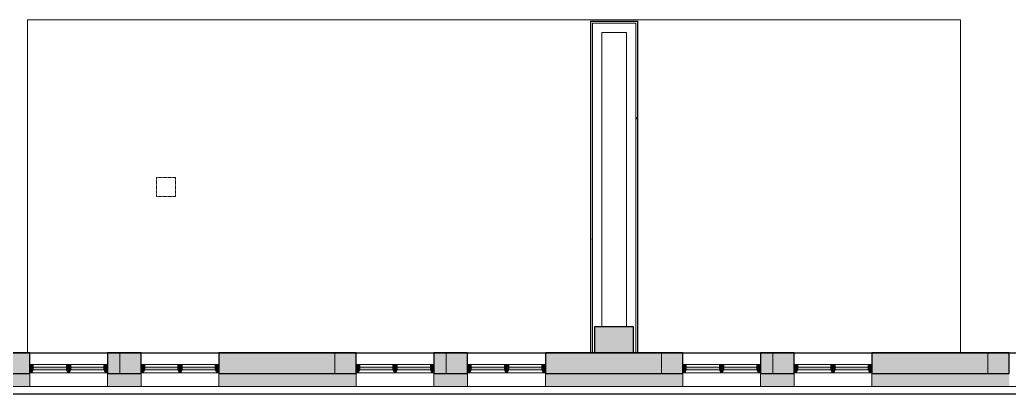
# Model space of a CAD drawing. Header units: inches. Extents: x -3640 to -1418, y -3630 to 137.
# Drawn here: x -2622.7 to -2240.9, y -1174.6 to -1030.1 of the extents above; entities that cross this region are included whole.
import ezdxf

# ---------------------------------------------------------------- set-up
doc = ezdxf.new("R2010")
doc.units = ezdxf.units.IN
doc.header["$MEASUREMENT"] = 0
doc.linetypes.add('Hidden Equipment- BSALS', pattern=[0.0625, 0.03125, -0.03125])
for name, color, linetype, lineweight in [('A-FLOR', 192, 'Continuous', 13), ('A-GLAZ-CURT', 52, 'Continuous', 13), ('A-GLAZ-CWMG', 51, 'Continuous', 13), ('A-WALL', 113, 'Continuous', 13), ('A-WALL-PATT', 111, 'Continuous', 13), ('I-WALL', 2, 'Continuous', 13), ('L-SITE-WALL', 31, 'Continuous', 13), ('Q-SPCQ', 91, 'Continuous', 13), ('S-COLS', 52, 'Continuous', 13)]:
    doc.layers.add(name, color=color, linetype=linetype, lineweight=lineweight)
pattern_1 = [(0, (0, 0), (30.72, 7.68), [1.267, -21.773, 1.267, -21.773, -122.88]), (0, (0, 0), (30.72, 7.68), [-46.08, 1.267, -44.813, 1.267, -21.773, -53.76]), (0, (0, 0), (30.72, 7.68), [-115.2, 1.267, -14.093, 1.267, -37.133]), (120, (11.52, 3.84), (-22.011075, 22.7643), [1.267, -21.773, 1.267, -21.773, -122.88]), (120, (11.52, 3.84), (-22.011075, 22.7643), [-46.08, 1.267, -44.813, 1.267, -21.773, -53.76]), (120, (11.52, 3.84), (-22.011075, 22.7643), [-115.2, 1.267, -14.093, 1.267, -37.133]), (240, (15.36, 19.2), (-8.708925, -30.4443), [1.267, -21.773, 1.267, -21.773, -122.88]), (240, (15.36, 19.2), (-8.708925, -30.4443), [-46.08, 1.267, -44.813, 1.267, -21.773, -53.76]), (240, (15.36, 19.2), (-8.708925, -30.4443), [-115.2, 1.267, -14.093, 1.267, -37.133])]

# ---------------------------------------------------------------- blocks, each defined once
blk = doc.blocks.new('15830016-STRUCT_MARTINEZ-MOORE_CENTRAL_v2018_rvt-1-DIMENSION PLAN - LEVEL 1 _567_ - 2__ - CAD')
at = {"layer": 'A-WALL-PATT', "lineweight": 20}
h = blk.add_hatch(color=10, dxfattribs=at)
h.paths.add_polyline_path([(-2839.4, -1166.64), (-2839.4, -1158.64), (-2857.4, -1158.64), (-2857.4, -1166.64), (-2852.9, -1166.64)], flags=0)
h.paths.add_polyline_path([(-2799.4, -1166.64), (-2744.9, -1166.64), (-2744.9, -1158.64), (-2799.4, -1158.64), (-2799.4, -1163.58)], flags=0)
h.paths.add_polyline_path([(-2618.9, -1166.64), (-2618.9, -1158.64), (-2671.9, -1158.64), (-2671.9, -1166.64)], flags=0)
h.paths.add_polyline_path([(-2545.9, -1166.64), (-2492.9, -1166.64), (-2492.9, -1158.64), (-2545.9, -1158.64)], flags=0)
h.paths.add_polyline_path([(-2575.9, -1166.64), (-2575.9, -1158.64), (-2588.9, -1158.64), (-2588.9, -1166.64)], flags=0)
h.paths.add_polyline_path([(-2419.9, -1166.64), (-2366.9, -1166.64), (-2366.9, -1158.64), (-2419.9, -1158.64), (-2419.9, -1163.58)], flags=0)
h.paths.add_polyline_path([(-2452.83, -1166.64), (-2449.9, -1166.64), (-2449.9, -1158.64), (-2462.9, -1158.64), (-2462.9, -1166.64)], flags=0)
h.paths.add_polyline_path([(-2336.9, -1166.64), (-2323.9, -1166.64), (-2323.9, -1158.64), (-2336.9, -1158.64)], flags=0)
h.paths.add_polyline_path([(-2714.9, -1166.64), (-2701.9, -1166.64), (-2701.9, -1158.64), (-2714.9, -1158.64), (-2714.9, -1163.58)], flags=0)
h.paths.add_polyline_path([(-1994.53, -1166.64), (-1988.9, -1166.64), (-1988.9, -1158.64), (-2041.9, -1158.64), (-2041.9, -1166.64), (-2032.72, -1166.64)], flags=0)
h.paths.add_polyline_path([(-1915.9, -1166.64), (-1862.9, -1166.64), (-1862.9, -1158.64), (-1915.9, -1158.64), (-1915.9, -1163.58)], flags=0)
h.paths.add_polyline_path([(-2210.9, -1166.64), (-2197.9, -1166.64), (-2197.9, -1158.64), (-2210.9, -1158.64), (-2210.9, -1163.58)], flags=0)
h.paths.add_polyline_path([(-2167.9, -1166.64), (-2114.9, -1166.64), (-2114.9, -1158.64), (-2167.9, -1158.64), (-2167.9, -1163.58)], flags=0)
h.paths.add_polyline_path([(-2240.9, -1166.64), (-2240.9, -1158.64), (-2293.9, -1158.64), (-2293.9, -1166.64)], flags=0)
h.paths.add_polyline_path([(-1945.9, -1166.64), (-1945.9, -1158.64), (-1958.9, -1158.64), (-1958.9, -1166.64), (-1956.34, -1166.64)], flags=0)
h.paths.add_polyline_path([(-1747.16, -1166.64), (-1747.16, -1158.64), (-1789.9, -1158.64), (-1789.9, -1166.64), (-1765.39, -1166.64)], flags=0)
h.paths.add_polyline_path([(-1832.9, -1166.64), (-1819.9, -1166.64), (-1819.9, -1158.64), (-1832.9, -1158.64), (-1832.9, -1163.58)], flags=0)
at = {"layer": 'S-COLS', "lineweight": 5}
blk.add_hatch(color=50, dxfattribs=at).paths.add_polyline_path([(-2385.9, -1158.64), (-2385.9, -1148.64), (-2400.9, -1148.64), (-2400.9, -1158.64)], flags=0)
at = {"layer": 'A-WALL', "color": 253, "lineweight": 25}
for p, q in [((-2618.9, -1158.64), (-2588.9, -1158.64)), ((-2575.9, -1158.64), (-2545.9, -1158.64)), ((-2492.9, -1158.64), (-2462.9, -1158.64)), ((-2449.9, -1158.64), (-2419.9, -1158.64)), ((-2366.9, -1158.64), (-2336.9, -1158.64)), ((-2323.9, -1158.64), (-2293.9, -1158.64)), ((-2240.9, -1158.64), (-2210.9, -1158.64)), ((-2105.66, -1174.64), (-2799.4, -1174.64))]:
    blk.add_line(p, q, dxfattribs=at)
at = {"layer": 'L-SITE-WALL', "color": 253, "lineweight": 25}
for p, q in [((-2618.9, -1158.64), (-2637.9, -1158.64)), ((-2618.9, -1166.64), (-2618.9, -1158.64)), ((-2575.9, -1158.64), (-2588.9, -1158.64)), ((-2588.9, -1158.64), (-2588.9, -1166.64)), ((-2575.9, -1166.64), (-2575.9, -1158.64)), ((-2492.9, -1158.64), (-2545.9, -1158.64)), ((-2545.9, -1158.64), (-2545.9, -1166.64)), ((-2492.9, -1166.64), (-2492.9, -1158.64)), ((-2449.9, -1158.64), (-2462.9, -1158.64)), ((-2462.9, -1158.64), (-2462.9, -1166.64)), ((-2449.9, -1166.64), (-2449.9, -1158.64)), ((-2400.9, -1158.64), (-2419.9, -1158.64)), ((-2419.9, -1158.64), (-2419.9, -1166.64)), ((-2385.9, -1158.64), (-2400.9, -1158.64)), ((-2366.9, -1158.64), (-2385.9, -1158.64)), ((-2366.9, -1166.64), (-2366.9, -1158.64)), ((-2323.9, -1158.64), (-2336.9, -1158.64)), ((-2336.9, -1158.64), (-2336.9, -1166.64)), ((-2323.9, -1166.64), (-2323.9, -1158.64)), ((-2240.9, -1158.64), (-2293.9, -1158.64)), ((-2293.9, -1158.64), (-2293.9, -1166.64)), ((-2240.9, -1166.64), (-2240.9, -1158.64)), ((-2671.9, -1166.64), (-2618.9, -1166.64)), ((-2588.9, -1166.64), (-2575.9, -1166.64)), ((-2545.9, -1166.64), (-2492.9, -1166.64)), ((-2462.9, -1166.64), (-2449.9, -1166.64)), ((-2419.9, -1166.64), (-2366.9, -1166.64)), ((-2336.9, -1166.64), (-2323.9, -1166.64)), ((-2293.9, -1166.64), (-2240.9, -1166.64))]:
    blk.add_line(p, q, dxfattribs=at)
at = {"layer": 'S-COLS', "color": 253, "lineweight": 25}
for p, q in [((-2385.9, -1148.64), (-2400.9, -1148.64)), ((-2400.9, -1148.64), (-2400.9, -1158.64)), ((-2385.9, -1158.64), (-2385.9, -1148.64))]:
    blk.add_line(p, q, dxfattribs=at)
at = {"layer": 'S-COLS', "color": 9}
blk.add_line((-2400.9, -1158.64), (-2385.9, -1158.64), dxfattribs=at)
blk = doc.blocks.new('System Panel - Winco Glass-383356-DIMENSION PLAN - LEVEL 1 _567_ - 2__ - CAD')
at = {"layer": 'A-GLAZ-CURT', "lineweight": 9}
blk.add_hatch(color=90, dxfattribs=at).paths.add_polyline_path([(6.390625, 0), (6.390625, 1), (-6.390625, 1), (-6.390625, 0)], flags=0)
at = {"layer": 'A-GLAZ-CURT', "lineweight": 20}
for p, q in [((6.390625, 1), (-6.390625, 1)), ((-6.390625, 1), (-6.390625, 0)), ((6.390625, 0), (6.390625, 1)), ((-6.390625, 0), (6.390625, 0))]:
    blk.add_line(p, q, dxfattribs=at)
blk = doc.blocks.new('Rectangular Mullion - Winco Accent Full_Left-383357-DIMENSION PLAN - LEVEL 1 _567_ - 2__ - CAD')
at = {"layer": 'A-GLAZ-CWMG', "lineweight": 9}
blk.add_hatch(color=90, dxfattribs=at).paths.add_polyline_path([(-0.79, 1.25), (0, 1.25), (0, -2), (-1.38, -2), (-1.38, 0)], flags=0)
at = {"layer": 'A-GLAZ-CWMG', "lineweight": 20}
for p, q in [((-1.38, 0), (-0.79, 1.25)), ((-1.38, -2), (-1.38, 0)), ((-0.79, 1.25), (0, 1.25)), ((0, 1.25), (0, -2)), ((0, -2), (-1.38, -2))]:
    blk.add_line(p, q, dxfattribs=at)
blk = doc.blocks.new('Rectangular Mullion - Winco Accent Full_Right-383360-DIMENSION PLAN - LEVEL 1 _567_ - 2__ - CAD')
at = {"layer": 'A-GLAZ-CWMG', "lineweight": 9}
for p, q in [((-2730.74, -1163.2), (-2743.52, -1163.2)), ((-2730.16, -1166.45), (-2744.1, -1166.45))]:
    blk.add_line(p, q, dxfattribs=at)
blk = doc.blocks.new('Rectangular Mullion - Winco Accent Full_Right-383365-DIMENSION PLAN - LEVEL 1 _567_ - 2__ - CAD')
at = {"layer": 'A-GLAZ-CWMG', "lineweight": 9}
blk.add_hatch(color=90, dxfattribs=at).paths.add_polyline_path([(0, 1.25), (-0.79, 1.25), (-1.38, 0), (-1.38, -2), (0, -2), (0, -1.62)], flags=0)
at = {"layer": 'A-GLAZ-CWMG', "lineweight": 20}
for p, q in [((-0.79, 1.25), (-1.38, 0)), ((-1.38, 0), (-1.38, -2)), ((0, 1.25), (-0.79, 1.25)), ((0, -2), (0, 1.25)), ((-1.38, -2), (0, -2))]:
    blk.add_line(p, q, dxfattribs=at)
blk = doc.blocks.new('Rectangular Mullion - Winco Accent Full_Right-384203-DIMENSION PLAN - LEVEL 1 _567_ - 2__ - CAD')
at = {"layer": 'A-GLAZ-CWMG', "lineweight": 9}
for p, q in [((-2716.27, -1163.2), (-2729.05, -1163.2)), ((-2715.69, -1166.45), (-2729.63, -1166.45))]:
    blk.add_line(p, q, dxfattribs=at)
blk = doc.blocks.new('Rectangular Mullion - Winco Accent Full-384206-DIMENSION PLAN - LEVEL 1 _567_ - 2__ - CAD')
at = {"layer": 'A-GLAZ-CWMG', "lineweight": 9}
blk.add_hatch(color=90, dxfattribs=at).paths.add_polyline_path([(0.26, 1.25), (0.84, 0), (0.84, -2), (-0.84, -2), (-0.84, 0), (-0.26, 1.25)], flags=0)
at = {"layer": 'A-GLAZ-CWMG', "lineweight": 20}
for p, q in [((-0.84, 0), (-0.26, 1.25)), ((-0.84, -2), (-0.84, 0)), ((-0.26, 1.25), (0.26, 1.25)), ((0.26, 1.25), (0.84, 0)), ((0.84, 0), (0.84, -2)), ((0.84, -2), (-0.84, -2))]:
    blk.add_line(p, q, dxfattribs=at)
blk = doc.blocks.new('Equip-Projector-Ceiling- BSALS - PROJECTOR-3867191-DIMENSION PLAN - LEVEL 1 _567_ - 2__ - CAD')
at = {"layer": 'Q-SPCQ', "linetype": 'Hidden Equipment- BSALS', "lineweight": 20}
for p, q in [((-3.65, -3.65), (-3.65, 3.65)), ((-3.65, 3.65), (3.65, 3.65)), ((3.65, 3.65), (3.65, -3.65)), ((3.65, -3.65), (-3.65, -3.65))]:
    blk.add_line(p, q, dxfattribs=at)
blk = doc.blocks.new('Basic Wall _ F1-1 1_2_-BSALS - ___-3571248-DIMENSION PLAN - LEVEL 1 _567_ - 2__ - CAD')
at = {"layer": 'I-WALL', "lineweight": 20}
blk.add_line((-2402.52, -1148.64), (-2402.52, -1158.64), dxfattribs=at)
blk = doc.blocks.new('Basic Wall _ A3-4 1_4_-BSALS - ___-3569836-DIMENSION PLAN - LEVEL 1 _567_ - 2__ - CAD')
at = {"layer": 'I-WALL', "lineweight": 20}
for p, q in [((-2402.4, -1030.77), (-2402.52, -1030.64)), ((-2384.27, -1030.64), (-2402.52, -1030.64)), ((-2384.27, -1030.64), (-2384.4, -1030.77))]:
    blk.add_line(p, q, dxfattribs=at)
blk = doc.blocks.new('Basic Wall _ A3-4 1_4_-BSALS - ___-3569837-DIMENSION PLAN - LEVEL 1 _567_ - 2__ - CAD')
at = {"layer": 'I-WALL', "lineweight": 20}
for p in [(-2384.4, -1030.77), (-2384.27, -1148.64)]:
    blk.add_line(p, (-2384.27, -1030.64), dxfattribs=at)
blk = doc.blocks.new('Basic Wall _ A3-4 1_4_-BSALS - ___-3569839-DIMENSION PLAN - LEVEL 1 _567_ - 2__ - CAD')
at = {"layer": 'I-WALL', "lineweight": 20}
for q in [(-2402.4, -1030.77), (-2402.52, -1148.64)]:
    blk.add_line((-2402.52, -1030.64), q, dxfattribs=at)
blk = doc.blocks.new('Basic Wall _ F1-1 1_2_-BSALS - ___-3571249-DIMENSION PLAN - LEVEL 1 _567_ - 2__ - CAD')
at = {"layer": 'I-WALL', "lineweight": 20}
blk.add_line((-2384.27, -1158.64), (-2384.27, -1148.64), dxfattribs=at)

msp = doc.modelspace()

# ---------------------------------------------------------------- block references
at = {"lineweight": 5}
msp.add_blockref('15830016-STRUCT_MARTINEZ-MOORE_CENTRAL_v2018_rvt-1-DIMENSION PLAN - LEVEL 1 _567_ - 2__ - CAD', (0, 0), dxfattribs=at)

# ---------------------------------------------------------------- next in the draw order: hatches: boundary and pattern name
at = {"layer": 'A-WALL-PATT', "lineweight": 9}
h = msp.add_hatch(dxfattribs=at)
h.set_pattern_fill('FP_1', color=256, style=0, pattern_type=2)
h.set_pattern_definition(pattern_1)
h.paths.add_polyline_path([(-2402.4, -1148.64), (-2401.77, -1148.64), (-2401.77, -1030.77), (-2402.4, -1030.77), (-2402.4, -1098.84)], flags=0)
h = msp.add_hatch(dxfattribs=at)
h.set_pattern_fill('FP_1', color=256, style=0, pattern_type=2)
h.set_pattern_definition(pattern_1)
h.paths.add_polyline_path([(-2384.4, -1148.64), (-2384.4, -1031.39), (-2385.02, -1031.39), (-2385.02, -1148.64)], flags=0)
at = {"layer": 'A-WALL-PATT', "lineweight": 20}
h = msp.add_hatch(color=10, dxfattribs=at)
h.paths.add_polyline_path([(-1879.96, -1171.64), (-1862.9, -1171.64), (-1862.9, -1158.77), (-1915.9, -1158.77), (-1915.9, -1171.64)], flags=0)
h.paths.add_polyline_path([(-2041.9, -1171.64), (-1988.9, -1171.64), (-1988.9, -1158.77), (-2041.9, -1158.77), (-2041.9, -1163.58)], flags=0)
h.paths.add_polyline_path([(-1958.9, -1171.64), (-1945.9, -1171.64), (-1945.9, -1158.77), (-1958.9, -1158.77), (-1958.9, -1163.58)], flags=0)
h.paths.add_polyline_path([(-1774.94, -1171.64), (-1769.9, -1171.64), (-1769.9, -1158.77), (-1789.9, -1158.77), (-1789.9, -1171.64), (-1784.48, -1171.64)], flags=0)
h.paths.add_polyline_path([(-1819.9, -1171.64), (-1819.9, -1158.77), (-1832.9, -1158.77), (-1832.9, -1171.64), (-1822.67, -1171.64)], flags=0)
h.paths.add_polyline_path([(-2071.9, -1171.64), (-2071.9, -1158.77), (-2084.9, -1158.77), (-2084.9, -1171.64)], flags=0)
h.paths.add_polyline_path([(-2671.9, -1171.64), (-2618.9, -1171.64), (-2618.9, -1158.77), (-2671.9, -1158.77)], flags=0)
h.paths.add_polyline_path([(-2714.9, -1171.64), (-2701.9, -1171.64), (-2701.9, -1158.77), (-2714.9, -1158.77), (-2714.9, -1163.58)], flags=0)
h.paths.add_polyline_path([(-2744.9, -1171.64), (-2744.9, -1158.77), (-2761.02, -1158.77), (-2761.02, -1171.64), (-2758.35, -1171.64)], flags=0)
h.paths.add_polyline_path([(-2545.9, -1171.64), (-2492.9, -1171.64), (-2492.9, -1158.77), (-2545.9, -1158.77)], flags=0)
h.paths.add_polyline_path([(-2575.9, -1171.64), (-2575.9, -1158.77), (-2588.9, -1158.77), (-2588.9, -1171.64)], flags=0)
h.paths.add_polyline_path([(-2462.9, -1171.64), (-2449.9, -1171.64), (-2449.9, -1158.77), (-2462.9, -1158.77)], flags=0)
h.paths.add_polyline_path([(-2419.9, -1171.64), (-2366.9, -1171.64), (-2366.9, -1158.77), (-2419.9, -1158.77), (-2419.9, -1163.58)], flags=0)
h.paths.add_polyline_path([(-2764.65, -1171.64), (-2764.65, -1158.77), (-2799.4, -1158.77), (-2799.4, -1171.64), (-2796.55, -1171.64)], flags=0)
h.paths.add_polyline_path([(-2852.4, -1171.64), (-2839.4, -1171.64), (-2839.4, -1158.77), (-2865.27, -1158.77), (-2865.27, -1171.64)], flags=0)
h.paths.add_polyline_path([(-2336.9, -1171.64), (-2323.9, -1171.64), (-2323.9, -1158.77), (-2336.9, -1158.77)], flags=0)
h.paths.add_polyline_path([(-2114.9, -1171.64), (-2114.9, -1158.77), (-2167.9, -1158.77), (-2167.9, -1171.64), (-2147.3, -1171.64)], flags=0)
h.paths.add_polyline_path([(-2293.9, -1171.64), (-2240.9, -1171.64), (-2240.9, -1158.77), (-2293.9, -1158.77)], flags=0)
h.paths.add_polyline_path([(-2210.9, -1171.64), (-2197.9, -1171.64), (-2197.9, -1158.77), (-2210.9, -1158.77), (-2210.9, -1163.58)], flags=0)
h = msp.add_hatch(color=10, dxfattribs=at)
h.paths.add_polyline_path([(-1765.39, -1166.64), (-1757.9, -1166.64), (-1757.9, -1158.64), (-1789.9, -1158.64), (-1789.9, -1166.64), (-1774.94, -1166.64)], flags=0)
h.paths.add_polyline_path([(-1828.15, -1166.64), (-1828.15, -1158.64), (-1832.9, -1158.64), (-1832.9, -1166.64)], flags=0)
h.paths.add_polyline_path([(-1879.96, -1166.64), (-1871.15, -1166.64), (-1871.15, -1158.64), (-1915.9, -1158.64), (-1915.9, -1166.64)], flags=0)
h.paths.add_polyline_path([(-1958.9, -1166.64), (-1954.15, -1166.64), (-1954.15, -1158.64), (-1958.9, -1158.64), (-1958.9, -1163.58)], flags=0)
h.paths.add_polyline_path([(-1997.15, -1166.64), (-1997.15, -1158.64), (-2041.9, -1158.64), (-2041.9, -1166.64), (-2032.72, -1166.64)], flags=0)
h.paths.add_polyline_path([(-2123.15, -1166.64), (-2123.15, -1158.64), (-2167.9, -1158.64), (-2167.9, -1166.64), (-2147.3, -1166.64)], flags=0)
h.paths.add_polyline_path([(-2210.9, -1166.64), (-2206.15, -1166.64), (-2206.15, -1158.64), (-2210.9, -1158.64), (-2210.9, -1163.58)], flags=0)
h.paths.add_polyline_path([(-2249.15, -1166.64), (-2249.15, -1158.64), (-2293.9, -1158.64), (-2293.9, -1166.64)], flags=0)
h.paths.add_polyline_path([(-2336.9, -1166.64), (-2332.15, -1166.64), (-2332.15, -1158.64), (-2336.9, -1158.64)], flags=0)
h.paths.add_polyline_path([(-2375.15, -1166.64), (-2375.15, -1158.64), (-2419.9, -1158.64), (-2419.9, -1166.64), (-2376.44, -1166.64)], flags=0)
h.paths.add_polyline_path([(-2458.15, -1166.64), (-2458.15, -1158.64), (-2462.9, -1158.64), (-2462.9, -1166.64)], flags=0)
h.paths.add_polyline_path([(-2501.15, -1166.64), (-2501.15, -1158.64), (-2545.9, -1158.64), (-2545.9, -1166.64), (-2529.21, -1166.64)], flags=0)
h.paths.add_polyline_path([(-2588.9, -1166.64), (-2584.15, -1166.64), (-2584.15, -1158.64), (-2588.9, -1158.64)], flags=0)
h.paths.add_polyline_path([(-2627.15, -1166.64), (-2627.15, -1158.64), (-2671.9, -1158.64), (-2671.9, -1166.64)], flags=0)
h.paths.add_polyline_path([(-2714.9, -1166.64), (-2710.15, -1166.64), (-2710.15, -1158.64), (-2714.9, -1158.64), (-2714.9, -1163.58)], flags=0)
h.paths.add_polyline_path([(-2753.15, -1166.64), (-2753.15, -1158.64), (-2799.4, -1158.64), (-2799.4, -1166.64), (-2758.35, -1166.64)], flags=0)
h.paths.add_polyline_path([(-2847.65, -1166.64), (-2847.65, -1158.64), (-2852.4, -1158.64), (-2852.4, -1166.64)], flags=0)

# ---------------------------------------------------------------- next in the draw order: linework, layer by layer
at = {"layer": 'A-FLOR', "lineweight": 20}
for p, q in [((-2259.71, -1030.14), (-2619.71, -1030.14)), ((-2619.71, -1030.14), (-2619.71, -1158.64)), ((-2259.71, -1158.64), (-2259.71, -1030.14))]:
    msp.add_line(p, q, dxfattribs=at)
at = {"layer": 'A-WALL'}
for p, q in [((-2385.02, -1031.39), (-2401.77, -1031.39)), ((-2401.77, -1031.39), (-2401.77, -1158.77)), ((-2385.02, -1158.77), (-2385.02, -1031.39)), ((-2400.9, -1158.77), (-2402.4, -1158.77)), ((-2384.4, -1158.77), (-2385.9, -1158.77))]:
    msp.add_line(p, q, dxfattribs=at)
at = {"layer": 'A-WALL', "lineweight": 20}
for p, q in [((-2402.4, -1158.77), (-2760.4, -1158.77)), ((-2618.9, -1171.64), (-2618.9, -1158.77)), ((-2575.9, -1171.64), (-2575.9, -1158.77)), ((-2492.9, -1171.64), (-2492.9, -1158.77)), ((-2449.9, -1171.64), (-2449.9, -1158.77)), ((-2385.9, -1158.77), (-2400.9, -1158.77)), ((-2384.4, -1158.77), (-2323.9, -1158.77)), ((-2366.9, -1171.64), (-2366.9, -1158.77)), ((-2114.9, -1158.77), (-2323.9, -1158.77)), ((-2323.9, -1171.64), (-2323.9, -1158.77)), ((-2588.9, -1166.64), (-2588.9, -1171.64)), ((-2545.9, -1166.64), (-2545.9, -1171.64)), ((-2462.9, -1166.64), (-2462.9, -1171.64)), ((-2419.9, -1166.64), (-2419.9, -1171.64)), ((-2336.9, -1166.64), (-2336.9, -1171.64)), ((-2293.9, -1166.64), (-2293.9, -1171.64)), ((-2799.4, -1171.64), (-2545.9, -1171.64)), ((-2545.9, -1171.64), (-2197.9, -1171.64))]:
    msp.add_line(p, q, dxfattribs=at)
at = {"layer": 'I-WALL', "lineweight": 20}
for p, q in [((-2384.4, -1030.77), (-2402.4, -1030.77)), ((-2402.4, -1030.77), (-2402.4, -1158.77)), ((-2384.4, -1158.77), (-2384.4, -1030.77)), ((-2398.15, -1035.02), (-2388.65, -1035.02)), ((-2398.15, -1148.64), (-2398.15, -1035.02)), ((-2388.65, -1035.02), (-2388.65, -1148.64)), ((-2400.9, -1158.77), (-2400.9, -1148.64)), ((-2400.9, -1148.64), (-2398.15, -1148.64)), ((-2388.65, -1148.64), (-2385.9, -1148.64)), ((-2385.9, -1148.64), (-2385.9, -1158.77))]:
    msp.add_line(p, q, dxfattribs=at)
at = {"layer": 'L-SITE-WALL', "lineweight": 20}
for p, q in [((-2584.15, -1158.64), (-2588.9, -1158.64)), ((-2588.9, -1158.64), (-2588.9, -1166.64)), ((-2584.15, -1166.64), (-2584.15, -1158.64)), ((-2501.15, -1158.64), (-2545.9, -1158.64)), ((-2545.9, -1158.64), (-2545.9, -1166.64)), ((-2501.15, -1166.64), (-2501.15, -1158.64)), ((-2458.15, -1158.64), (-2462.9, -1158.64)), ((-2462.9, -1158.64), (-2462.9, -1166.64)), ((-2458.15, -1166.64), (-2458.15, -1158.64)), ((-2375.15, -1158.64), (-2419.9, -1158.64)), ((-2419.9, -1158.64), (-2419.9, -1166.64)), ((-2375.15, -1166.64), (-2375.15, -1158.64)), ((-2332.15, -1158.64), (-2336.9, -1158.64)), ((-2336.9, -1158.64), (-2336.9, -1166.64)), ((-2332.15, -1166.64), (-2332.15, -1158.64)), ((-2249.15, -1158.64), (-2293.9, -1158.64)), ((-2293.9, -1158.64), (-2293.9, -1166.64)), ((-2249.15, -1166.64), (-2249.15, -1158.64)), ((-2588.9, -1166.64), (-2584.15, -1166.64)), ((-2545.9, -1166.64), (-2501.15, -1166.64)), ((-2462.9, -1166.64), (-2458.15, -1166.64)), ((-2419.9, -1166.64), (-2375.15, -1166.64)), ((-2336.9, -1166.64), (-2332.15, -1166.64)), ((-2293.9, -1166.64), (-2249.15, -1166.64))]:
    msp.add_line(p, q, dxfattribs=at)

# ---------------------------------------------------------------- next in the draw order: block references
at = {"layer": 'A-GLAZ-CURT', "lineweight": 9}
for p in [(-2611.13, -1165.2), (-2596.66, -1165.2), (-2568.13, -1165.2), (-2553.66, -1165.2), (-2485.13, -1165.2), (-2470.66, -1165.2), (-2442.13, -1165.2), (-2427.66, -1165.2), (-2359.13, -1165.2), (-2344.66, -1165.2), (-2316.13, -1165.2), (-2301.66, -1165.2)]:
    msp.add_blockref('System Panel - Winco Glass-383356-DIMENSION PLAN - LEVEL 1 _567_ - 2__ - CAD', p, dxfattribs=at)
at = {"layer": 'A-GLAZ-CWMG', "lineweight": 9, "rotation": 180}
for p in [(-2618.9, -1165.2), (-2575.9, -1165.2), (-2492.9, -1165.2), (-2449.9, -1165.2), (-2366.9, -1165.2), (-2323.9, -1165.2)]:
    msp.add_blockref('Rectangular Mullion - Winco Accent Full_Right-383365-DIMENSION PLAN - LEVEL 1 _567_ - 2__ - CAD', p, dxfattribs=at)
at = {"layer": 'A-GLAZ-CWMG', "lineweight": 9}
for name, p in [('Rectangular Mullion - Winco Accent Full_Right-383360-DIMENSION PLAN - LEVEL 1 _567_ - 2__ - CAD', (126, 0)), ('Rectangular Mullion - Winco Accent Full_Right-384203-DIMENSION PLAN - LEVEL 1 _567_ - 2__ - CAD', (126, 0)), ('Rectangular Mullion - Winco Accent Full_Right-383360-DIMENSION PLAN - LEVEL 1 _567_ - 2__ - CAD', (169, 0)), ('Rectangular Mullion - Winco Accent Full_Right-384203-DIMENSION PLAN - LEVEL 1 _567_ - 2__ - CAD', (169, 0)), ('Rectangular Mullion - Winco Accent Full_Right-383360-DIMENSION PLAN - LEVEL 1 _567_ - 2__ - CAD', (252, 0)), ('Rectangular Mullion - Winco Accent Full_Right-384203-DIMENSION PLAN - LEVEL 1 _567_ - 2__ - CAD', (252, 0)), ('Rectangular Mullion - Winco Accent Full_Right-383360-DIMENSION PLAN - LEVEL 1 _567_ - 2__ - CAD', (295, 0)), ('Rectangular Mullion - Winco Accent Full_Right-384203-DIMENSION PLAN - LEVEL 1 _567_ - 2__ - CAD', (295, 0)), ('Rectangular Mullion - Winco Accent Full_Right-383360-DIMENSION PLAN - LEVEL 1 _567_ - 2__ - CAD', (378, 0)), ('Rectangular Mullion - Winco Accent Full_Right-384203-DIMENSION PLAN - LEVEL 1 _567_ - 2__ - CAD', (378, 0)), ('Rectangular Mullion - Winco Accent Full_Right-383360-DIMENSION PLAN - LEVEL 1 _567_ - 2__ - CAD', (421, 0)), ('Rectangular Mullion - Winco Accent Full_Right-384203-DIMENSION PLAN - LEVEL 1 _567_ - 2__ - CAD', (421, 0))]:
    msp.add_blockref(name, p, dxfattribs=at)
at = {"layer": 'A-GLAZ-CWMG', "lineweight": 9, "extrusion": (0, 0, -1), "rotation": 180}
for name, p in [('Rectangular Mullion - Winco Accent Full-384206-DIMENSION PLAN - LEVEL 1 _567_ - 2__ - CAD', (2603.9, -1165.2)), ('Rectangular Mullion - Winco Accent Full_Left-383357-DIMENSION PLAN - LEVEL 1 _567_ - 2__ - CAD', (2588.9, -1165.2)), ('Rectangular Mullion - Winco Accent Full-384206-DIMENSION PLAN - LEVEL 1 _567_ - 2__ - CAD', (2560.9, -1165.2)), ('Rectangular Mullion - Winco Accent Full_Left-383357-DIMENSION PLAN - LEVEL 1 _567_ - 2__ - CAD', (2545.9, -1165.2)), ('Rectangular Mullion - Winco Accent Full-384206-DIMENSION PLAN - LEVEL 1 _567_ - 2__ - CAD', (2477.9, -1165.2)), ('Rectangular Mullion - Winco Accent Full_Left-383357-DIMENSION PLAN - LEVEL 1 _567_ - 2__ - CAD', (2462.9, -1165.2)), ('Rectangular Mullion - Winco Accent Full-384206-DIMENSION PLAN - LEVEL 1 _567_ - 2__ - CAD', (2434.9, -1165.2)), ('Rectangular Mullion - Winco Accent Full_Left-383357-DIMENSION PLAN - LEVEL 1 _567_ - 2__ - CAD', (2419.9, -1165.2)), ('Rectangular Mullion - Winco Accent Full-384206-DIMENSION PLAN - LEVEL 1 _567_ - 2__ - CAD', (2351.9, -1165.2)), ('Rectangular Mullion - Winco Accent Full_Left-383357-DIMENSION PLAN - LEVEL 1 _567_ - 2__ - CAD', (2336.9, -1165.2)), ('Rectangular Mullion - Winco Accent Full-384206-DIMENSION PLAN - LEVEL 1 _567_ - 2__ - CAD', (2308.9, -1165.2)), ('Rectangular Mullion - Winco Accent Full_Left-383357-DIMENSION PLAN - LEVEL 1 _567_ - 2__ - CAD', (2293.9, -1165.2))]:
    msp.add_blockref(name, p, dxfattribs=at)
at = {"layer": 'I-WALL', "lineweight": 20}
for name in ['Basic Wall _ A3-4 1_4_-BSALS - ___-3569836-DIMENSION PLAN - LEVEL 1 _567_ - 2__ - CAD', 'Basic Wall _ A3-4 1_4_-BSALS - ___-3569839-DIMENSION PLAN - LEVEL 1 _567_ - 2__ - CAD', 'Basic Wall _ A3-4 1_4_-BSALS - ___-3569837-DIMENSION PLAN - LEVEL 1 _567_ - 2__ - CAD', 'Basic Wall _ F1-1 1_2_-BSALS - ___-3571248-DIMENSION PLAN - LEVEL 1 _567_ - 2__ - CAD', 'Basic Wall _ F1-1 1_2_-BSALS - ___-3571249-DIMENSION PLAN - LEVEL 1 _567_ - 2__ - CAD']:
    msp.add_blockref(name, (0, 0), dxfattribs=at)
at = {"layer": 'Q-SPCQ', "linetype": 'Hidden Equipment- BSALS', "lineweight": 20, "extrusion": (0, 0, -1), "rotation": 90.00000000000011}
msp.add_blockref('Equip-Projector-Ceiling- BSALS - PROJECTOR-3867191-DIMENSION PLAN - LEVEL 1 _567_ - 2__ - CAD', (2566.33, -1094.7), dxfattribs=at)

doc.saveas('drawing.dxf')
